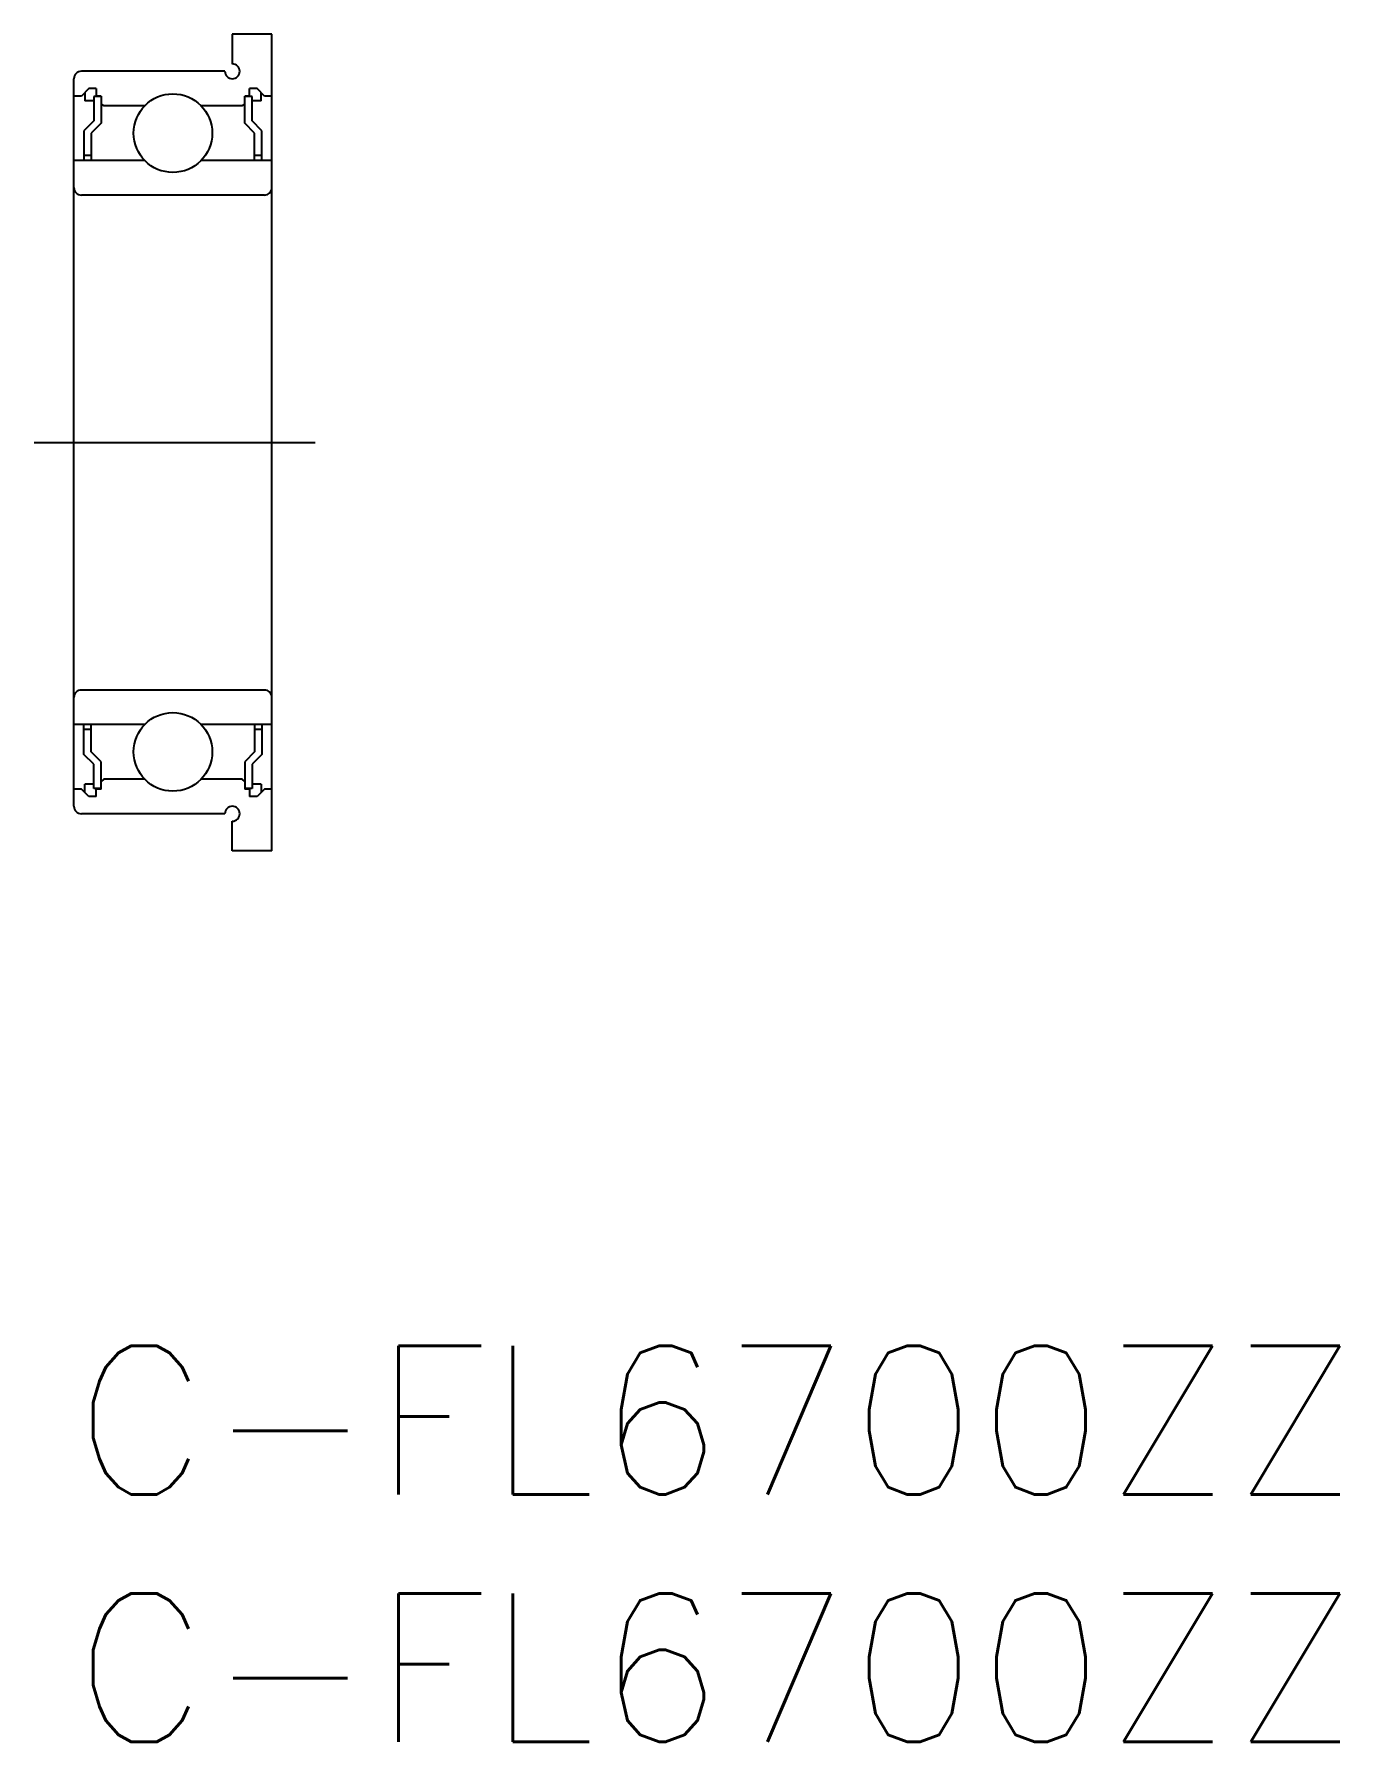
# Model space of a CAD drawing. Extents: x -0.8 to 25.6, y -8 to 26.5.
import ezdxf

# ---------------------------------------------------------------- set-up
doc = ezdxf.new("R2010")
doc.units = 0
doc.header["$LTSCALE"] = 0.5
doc.linetypes.add('CENTER', pattern=[50.8, 31.75, -6.35, 6.35, -6.35])
for name, color, linetype in [('MSM_CENTER', 1, 'CENTER'), ('MSM_CONTINUOUS', 7, 'CONTINUOUS'), ('MSM_PART_NUMBER', 7, 'CONTINUOUS')]:
    doc.layers.add(name, color=color, linetype=linetype)
doc.styles.get("Standard").update_dxf_attribs({"font": 'txt.shx', "height": 1, "bigfont": 'bigfont.shx'})

# ---------------------------------------------------------------- blocks, each defined once
blk = doc.blocks.new('*U8')
at = {"layer": 'MSM_PART_NUMBER'}
blk.add_text('C-FL6700ZZ', height=3, dxfattribs=at).set_placement((0, -3))
blk = doc.blocks.new('*U9')
at = {"layer": 'MSM_PART_NUMBER'}
blk.add_text('C-FL6700ZZ', height=3, dxfattribs=at).set_placement((0, -8))

msp = doc.modelspace()

# ---------------------------------------------------------------- linework, layer by layer
at = {"layer": 'MSM_CENTER'}
msp.add_line((-0.80538, 18.25), (4.87727, 18.25), dxfattribs=at)
at = {"layer": 'MSM_CONTINUOUS'}
for p, q in [((3.2, 26.5), (3.2, 25.9)), ((4, 26.5), (3.2, 26.5)), ((4, 10), (4, 26.5)), ((0, 10.9), (0, 25.6)), ((3.05, 25.75), (0.15, 25.75)), ((0.15, 25.25), (0, 25.25)), ((0.3, 25.4), (0.15, 25.25)), ((0.22, 25.32), (0.22, 25.15)), ((0.45, 25.4), (0.3, 25.4)), ((0.4, 25.24), (0.4, 24.75)), ((0.55, 25.24), (0.4, 25.24)), ((0.45, 25.4), (0.45, 25.25)), ((0.55, 25.25), (0.45, 25.25)), ((0.55, 25.25), (0.55, 24.7)), ((3.45, 24.7), (3.45, 25.25)), ((3.45, 25.1), (3.45, 25.25)), ((3.55, 25.25), (3.45, 25.25)), ((3.6, 25.24), (3.45, 25.24)), ((3.55, 25.25), (3.55, 25.4)), ((3.7, 25.4), (3.55, 25.4)), ((3.6, 24.75), (3.6, 25.24)), ((3.85, 25.25), (3.7, 25.4)), ((3.78, 25.15), (3.78, 25.32)), ((4, 25.25), (3.85, 25.25)), ((0.4, 25.15), (0.22, 25.15)), ((0.6, 25.05), (0.55, 25.1)), ((1.42769, 25.05), (0.6, 25.05)), ((3.4, 25.05), (2.57231, 25.05)), ((3.45, 25.1), (3.4, 25.05)), ((3.78, 25.15), (3.6, 25.15)), ((0.4, 24.75), (0.2, 24.55)), ((0.2, 24.55), (0.2, 23.95)), ((0.55, 24.7), (0.35, 24.5)), ((0.35, 24.5), (0.35, 23.95)), ((3.65, 24.5), (3.45, 24.7)), ((3.8, 24.55), (3.6, 24.75)), ((3.65, 23.95), (3.65, 24.5)), ((3.8, 23.95), (3.8, 24.55)), ((1.42769, 23.95), (0, 23.95)), ((0.35, 24.05), (0.2, 24.05)), ((4, 23.95), (2.57231, 23.95)), ((3.8, 24.05), (3.65, 24.05)), ((3.85, 23.25), (0.15, 23.25)), ((3.85, 13.25), (0.15, 13.25)), ((1.42769, 12.55), (0, 12.55)), ((0.2, 11.95), (0.2, 12.55)), ((0.35, 12.45), (0.2, 12.45)), ((0.35, 12), (0.35, 12.55)), ((4, 12.55), (2.57231, 12.55)), ((3.65, 12.55), (3.65, 12)), ((3.8, 12.45), (3.65, 12.45)), ((3.8, 12.55), (3.8, 11.95)), ((0.4, 11.75), (0.2, 11.95)), ((0.3, 11.85), (0.3001, 11.85)), ((0.55, 11.8), (0.35, 12)), ((0.35, 11.8), (0.35, 11.8001)), ((0.4, 11.26), (0.4, 11.75)), ((0.55, 11.25), (0.55, 11.8)), ((3.65, 12), (3.45, 11.8)), ((3.45, 11.8), (3.45, 11.25)), ((3.8, 11.95), (3.6, 11.75)), ((3.6, 11.75), (3.6, 11.26)), ((0.6, 11.45), (0.55, 11.4)), ((1.42769, 11.45), (0.6, 11.45)), ((3.4, 11.45), (2.57231, 11.45)), ((3.45, 11.4), (3.4, 11.45)), ((3.45, 11.4), (3.45, 11.25)), ((0.15, 11.25), (0, 11.25)), ((0.3, 11.1), (0.15, 11.25)), ((0.4, 11.35), (0.22, 11.35)), ((0.22, 11.18), (0.22, 11.35)), ((0.45, 11.1), (0.3, 11.1)), ((0.55, 11.26), (0.4, 11.26)), ((0.45, 11.1), (0.45, 11.25)), ((0.55, 11.25), (0.45, 11.25)), ((3.6, 11.26), (3.45, 11.26)), ((3.55, 11.25), (3.45, 11.25)), ((3.55, 11.25), (3.55, 11.1)), ((3.7, 11.1), (3.55, 11.1)), ((3.78, 11.35), (3.6, 11.35)), ((3.85, 11.25), (3.7, 11.1)), ((3.78, 11.35), (3.78, 11.18)), ((4, 11.25), (3.85, 11.25)), ((3.05, 10.75), (0.15, 10.75)), ((3.2, 10), (3.2, 10.6)), ((4, 10), (3.2, 10))]:
    msp.add_line(p, q, dxfattribs=at)
for centre in [(2, 24.5), (2, 12)]:
    msp.add_circle(centre, 0.79375, dxfattribs=at)
for centre, start, end in [((3.2, 25.75), 180, 90), ((0.15, 25.6), 90, 180), ((0.15, 23.4), 180, 270), ((3.85, 23.4), 270, 0), ((0.15, 13.1), 90, 180), ((3.85, 13.1), 0, 90), ((0.15, 10.9), 180, 270), ((3.2, 10.75), 270, 180)]:
    msp.add_arc(centre, 0.15, start, end, dxfattribs=at)

# ---------------------------------------------------------------- block references
for name in ['*U8', '*U9']:
    msp.add_blockref(name, (0, 0), dxfattribs=at)

doc.saveas('drawing.dxf')
